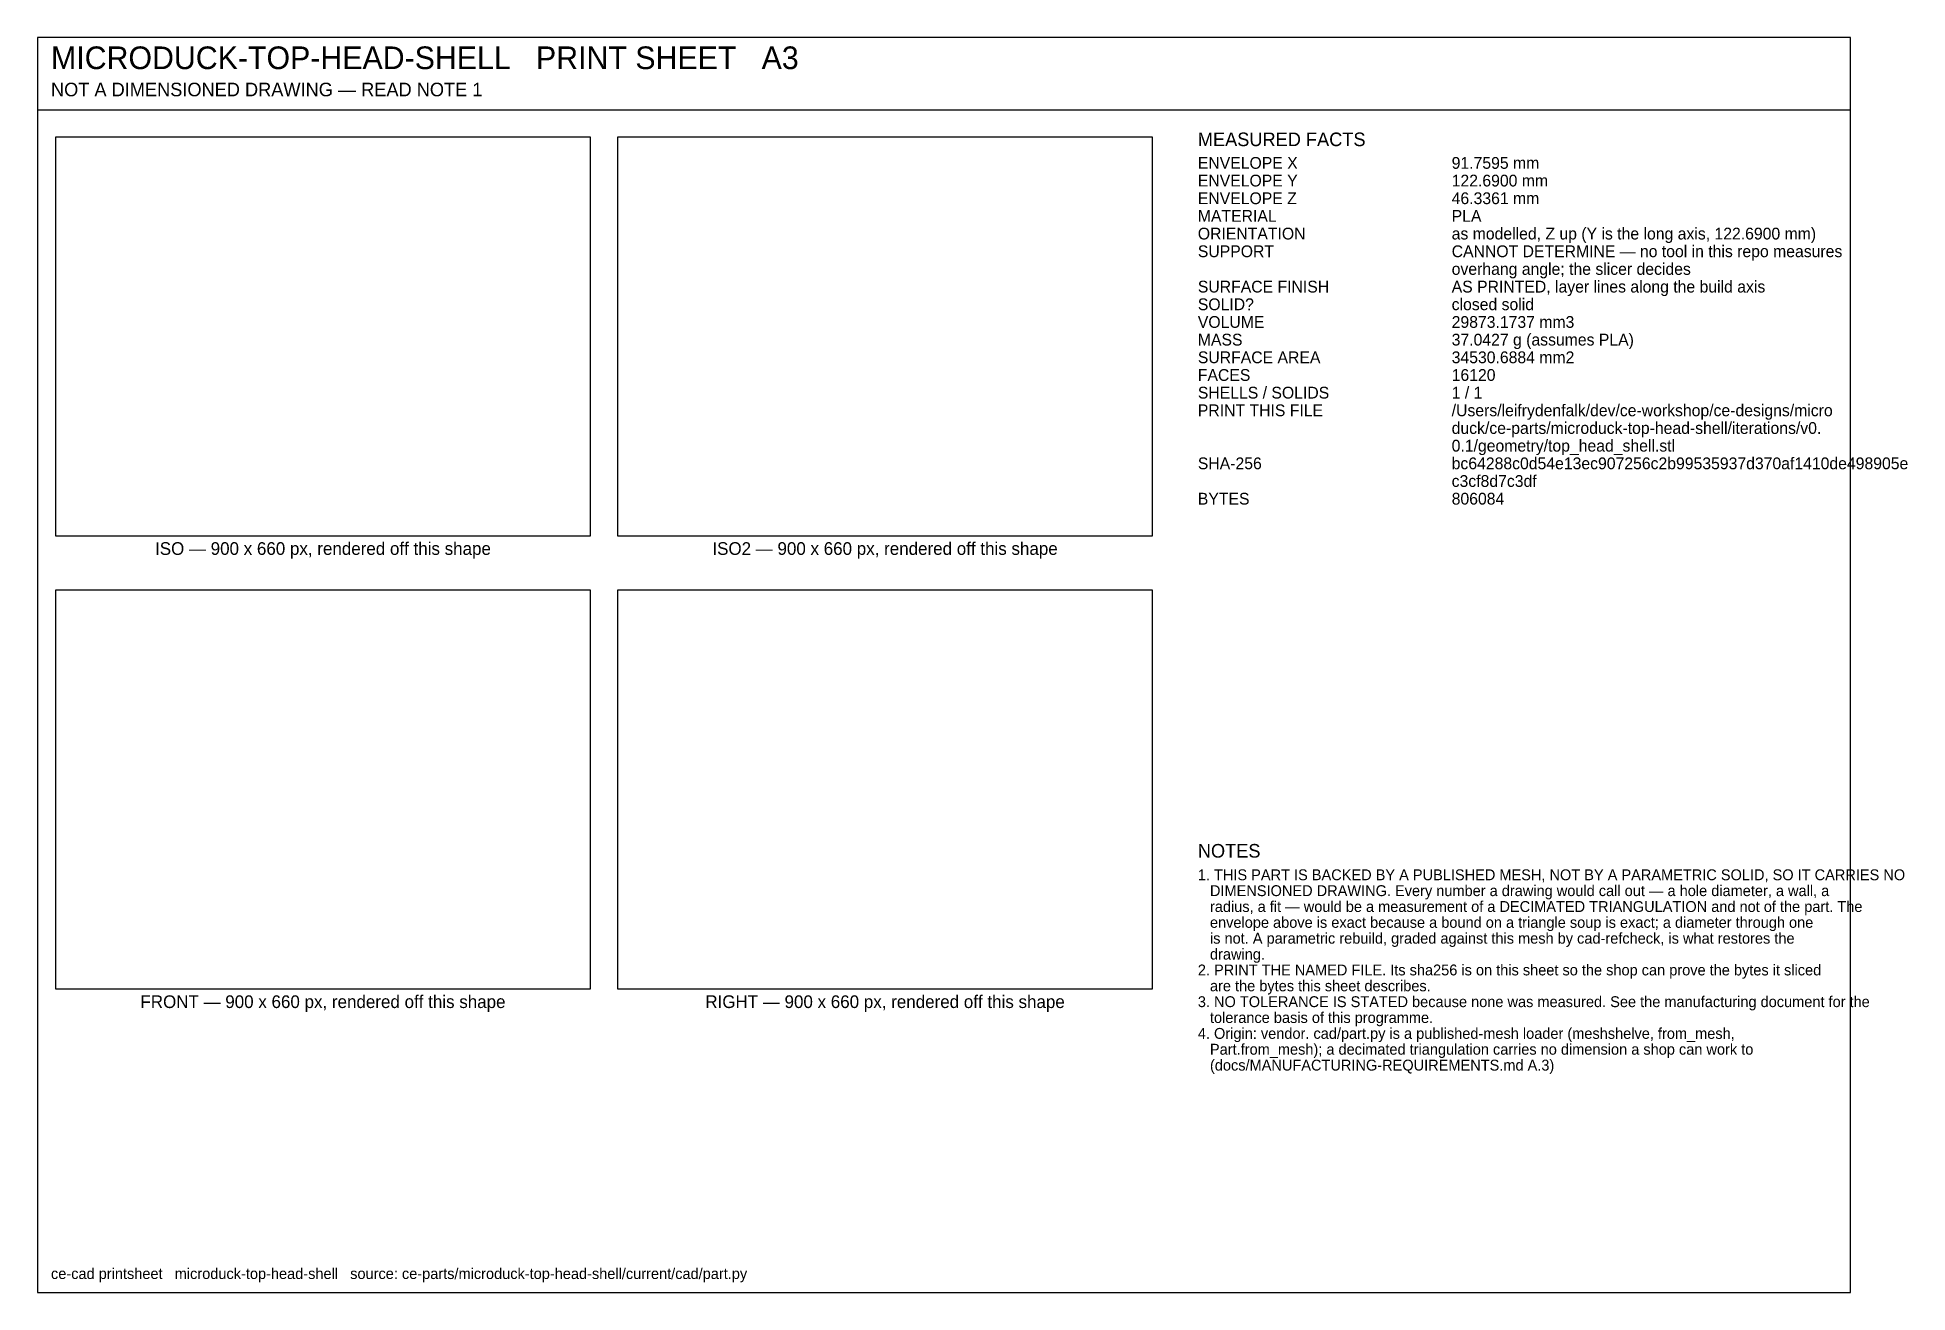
# Model space of a CAD drawing. Header units: millimetres. Extents: x 10 to 423, y 10 to 287.
import ezdxf
from ezdxf.enums import TextEntityAlignment as Align

# ---------------------------------------------------------------- set-up
doc = ezdxf.new("R2010")
doc.units = ezdxf.units.MM
for name, color, linetype in [('FRAME', 7, 'CONTINUOUS'), ('TEXT', 3, 'CONTINUOUS'), ('TITLE', 7, 'CONTINUOUS'), ('VISIBLE', 7, 'CONTINUOUS')]:
    doc.layers.add(name, color=color, linetype=linetype)

msp = doc.modelspace()

# ---------------------------------------------------------------- linework, layer by layer
at = {"layer": 'FRAME'}
for p, q in [((410, 287), (10, 287)), ((10, 287), (10, 10)), ((410, 10), (410, 287)), ((10, 271), (410, 271)), ((10, 10), (410, 10))]:
    msp.add_line(p, q, dxfattribs=at)
at = {"layer": 'TITLE'}
for p, q in [((132, 265), (14, 265)), ((14, 265), (14, 177)), ((132, 177), (132, 265)), ((256, 265), (138, 265)), ((138, 265), (138, 177)), ((256, 177), (256, 265)), ((14, 177), (132, 177)), ((138, 177), (256, 177)), ((132, 165), (14, 165)), ((14, 165), (14, 77)), ((132, 77), (132, 165)), ((256, 165), (138, 165)), ((138, 165), (138, 77)), ((256, 77), (256, 165)), ((14, 77), (132, 77)), ((138, 77), (256, 77))]:
    msp.add_line(p, q, dxfattribs=at)
at = {"layer": 'VISIBLE'}
for p, q in [((132, 265), (14, 265)), ((14, 265), (14, 177)), ((132, 177), (132, 265)), ((256, 265), (138, 265)), ((138, 265), (138, 177)), ((256, 177), (256, 265)), ((14, 177), (132, 177)), ((138, 177), (256, 177)), ((132, 165), (14, 165)), ((14, 165), (14, 77)), ((132, 77), (132, 165)), ((256, 165), (138, 165)), ((138, 165), (138, 77)), ((256, 77), (256, 165)), ((14, 77), (132, 77)), ((138, 77), (256, 77))]:
    msp.add_line(p, q, dxfattribs=at)

# ---------------------------------------------------------------- texts
at = {"layer": 'TEXT'}
for s, height, p in [('MICRODUCK-TOP-HEAD-SHELL   PRINT SHEET   A3', 5, (13, 280)), ('NOT A DIMENSIONED DRAWING — READ NOTE 1', 3, (13, 274)), ('MEASURED FACTS', 3, (266, 263)), ('ENVELOPE X', 2.6, (266, 258)), ('91.7595 mm', 2.6, (322, 258)), ('ENVELOPE Y', 2.6, (266, 254.1)), ('122.6900 mm', 2.6, (322, 254.1)), ('ENVELOPE Z', 2.6, (266, 250.2)), ('46.3361 mm', 2.6, (322, 250.2)), ('MATERIAL', 2.6, (266, 246.3)), ('PLA', 2.6, (322, 246.3)), ('ORIENTATION', 2.6, (266, 242.4)), ('as modelled, Z up (Y is the long axis, 122.6900 mm)', 2.6, (322, 242.4)), ('SUPPORT', 2.6, (266, 238.5)), ('CANNOT DETERMINE — no tool in this repo measures', 2.6, (322, 238.5)), ('overhang angle; the slicer decides', 2.6, (322, 234.6)), ('SURFACE FINISH', 2.6, (266, 230.7)), ('AS PRINTED, layer lines along the build axis', 2.6, (322, 230.7)), ('SOLID?', 2.6, (266, 226.8)), ('closed solid', 2.6, (322, 226.8)), ('VOLUME', 2.6, (266, 222.9)), ('29873.1737 mm3', 2.6, (322, 222.9)), ('MASS', 2.6, (266, 219)), ('37.0427 g (assumes PLA)', 2.6, (322, 219)), ('SURFACE AREA', 2.6, (266, 215.1)), ('34530.6884 mm2', 2.6, (322, 215.1)), ('FACES', 2.6, (266, 211.2)), ('16120', 2.6, (322, 211.2)), ('SHELLS / SOLIDS', 2.6, (266, 207.3)), ('1 / 1', 2.6, (322, 207.3)), ('PRINT THIS FILE', 2.6, (266, 203.4)), ('/Users/leifrydenfalk/dev/ce-workshop/ce-designs/micro', 2.6, (322, 203.4)), ('duck/ce-parts/microduck-top-head-shell/iterations/v0.', 2.6, (322, 199.5)), ('0.1/geometry/top_head_shell.stl', 2.6, (322, 195.6)), ('SHA-256', 2.6, (266, 191.7)), ('bc64288c0d54e13ec907256c2b99535937d370af1410de498905e', 2.6, (322, 191.7)), ('c3cf8d7c3df', 2.6, (322, 187.8)), ('BYTES', 2.6, (266, 183.9)), ('806084', 2.6, (322, 183.9)), ('NOTES', 3, (266, 106)), ('1. THIS PART IS BACKED BY A PUBLISHED MESH, NOT BY A PARAMETRIC SOLID, SO IT CARRIES NO', 2.4, (266, 101)), ('   DIMENSIONED DRAWING. Every number a drawing would call out — a hole diameter, a wall, a', 2.4, (266, 97.5)), ('   radius, a fit — would be a measurement of a DECIMATED TRIANGULATION and not of the part. The', 2.4, (266, 94)), ('   envelope above is exact because a bound on a triangle soup is exact; a diameter through one', 2.4, (266, 90.5)), ('   is not. A parametric rebuild, graded against this mesh by cad-refcheck, is what restores the', 2.4, (266, 87)), ('2. PRINT THE NAMED FILE. Its sha256 is on this sheet so the shop can prove the bytes it sliced', 2.4, (266, 80)), ('   drawing.', 2.4, (266, 83.5)), ('   are the bytes this sheet describes.', 2.4, (266, 76.5)), ('3. NO TOLERANCE IS STATED because none was measured. See the manufacturing document for the', 2.4, (266, 73)), ('   tolerance basis of this programme.', 2.4, (266, 69.5)), ('4. Origin: vendor. cad/part.py is a published-mesh loader (meshshelve, from_mesh,', 2.4, (266, 66)), ('   Part.from_mesh); a decimated triangulation carries no dimension a shop can work to', 2.4, (266, 62.5)), ('   (docs/MANUFACTURING-REQUIREMENTS.md A.3)', 2.4, (266, 59)), ('ce-cad printsheet   microduck-top-head-shell   source: ce-parts/microduck-top-head-shell/current/cad/part.py', 2.4, (13, 13))]:
    msp.add_text(s, height=height, dxfattribs=at).set_placement(p)
for s, p in [('ISO — 900 x 660 px, rendered off this shape', (73, 172.8)), ('ISO2 — 900 x 660 px, rendered off this shape', (197, 172.8)), ('FRONT — 900 x 660 px, rendered off this shape', (73, 72.8)), ('RIGHT — 900 x 660 px, rendered off this shape', (197, 72.8))]:
    msp.add_text(s, height=2.8, dxfattribs=at).set_placement(p, align=Align.CENTER)

doc.saveas('drawing.dxf')
